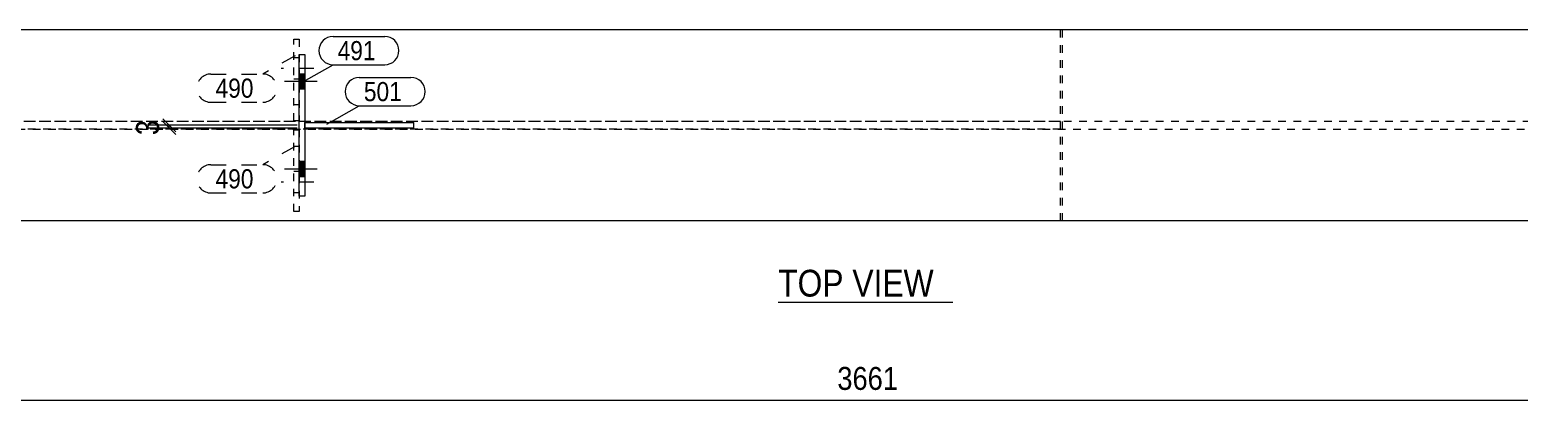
# Model space of a CAD drawing. Header units: millimetres. Extents: x 2 to 825, y 1 to 579.
# Drawn here: x 199.7 to 394.5, y 399.7 to 448.2 of the extents above; entities that cross this region are included whole.
import ezdxf

# ---------------------------------------------------------------- set-up
doc = ezdxf.new("R2010")
doc.units = ezdxf.units.MM
for name, pattern in [('XKITLINE00', [0]), ('XKITLINE01', [4, 1, -1, 1, -1]), ('XKITLINE02', [4, 2, -2])]:
    doc.linetypes.add(name, pattern=pattern)
for name, color, linetype, lineweight in [('Bolt', 3, 'Continuous', 0), ('Dimensions', 7, 'Continuous', 0), ('OtherObjectType', 7, 'Continuous', 0), ('Part', 2, 'Continuous', 0), ('PartMark', 7, 'Continuous', 0)]:
    doc.layers.add(name, color=color, linetype=linetype, lineweight=lineweight)
doc.styles.add('ARIAL', font='ARIAL.TTF')

# ---------------------------------------------------------------- blocks, each defined once
blk = doc.blocks.new('*A27')
at = {"layer": 'Bolt', "color": 3, "linetype": 'XKITLINE02', "lineweight": 0}
for p, q in [((234.95, 444.5), (234.24, 444.5)), ((236.88, 443.1), (232.6, 443.1)), ((234.95, 441.69), (234.24, 441.69))]:
    blk.add_line(p, q, dxfattribs=at)
blk = doc.blocks.new('*A28')
at = {"layer": 'Bolt'}
for points in [[(234.95, 442.38), (235.67, 442.38), (235.67, 440.38), (234.95, 440.38)], [(234.95, 442.38), (235.67, 442.38), (235.67, 440.38), (234.95, 440.38)], [(234.95, 430.95), (235.67, 430.95), (235.67, 428.95), (234.95, 428.95)], [(234.95, 430.95), (235.67, 430.95), (235.67, 428.95), (234.95, 428.95)]]:
    blk.add_hatch(color=3, dxfattribs=at).paths.add_polyline_path(points, flags=17)
at = {"layer": 'Bolt', "color": 3, "linetype": 'XKITLINE00', "lineweight": 0}
for p, q in [((235.67, 442.38), (234.95, 442.38)), ((235.67, 442.38), (234.95, 442.38)), ((237.32, 441.38), (233.04, 441.38)), ((237.32, 441.38), (233.04, 441.38)), ((235.67, 440.38), (234.95, 440.38)), ((235.67, 440.38), (234.95, 440.38)), ((235.67, 430.95), (234.95, 430.95)), ((235.67, 430.95), (234.95, 430.95)), ((237.32, 429.95), (233.04, 429.95)), ((237.32, 429.95), (233.04, 429.95)), ((235.67, 428.95), (234.95, 428.95)), ((235.67, 428.95), (234.95, 428.95))]:
    blk.add_line(p, q, dxfattribs=at)
blk = doc.blocks.new('*A33')
at = {"layer": 'Bolt', "color": 3, "linetype": 'XKITLINE02', "lineweight": 0}
for p, q in [((234.95, 429.64), (234.24, 429.64)), ((236.88, 428.24), (232.6, 428.24)), ((234.95, 426.84), (234.24, 426.84))]:
    blk.add_line(p, q, dxfattribs=at)
blk = doc.blocks.new('*A34')
at = {"layer": 'Part', "color": 2, "linetype": 'XKITLINE00', "lineweight": 0}
for p, q in [((569.94, 448.17), (63.39, 448.17)), ((569.94, 423.17), (63.39, 423.17))]:
    blk.add_line(p, q, dxfattribs=at)
at = {"layer": 'Part', "color": 7, "linetype": 'XKITLINE01', "lineweight": 0}
for p, q in [((569.94, 436.17), (58.13, 436.17)), ((58.13, 435.17), (569.94, 435.17))]:
    blk.add_line(p, q, dxfattribs=at)
blk = doc.blocks.new('*A38')
at = {"layer": 'Part', "color": 7, "linetype": 'XKITLINE01', "lineweight": 0}
for p, q in [((234.24, 436.24), (234.24, 446.95)), ((234.24, 446.95), (234.95, 446.95)), ((234.95, 446.95), (234.95, 436.24)), ((234.24, 438.38), (234.95, 438.38)), ((234.95, 436.24), (234.24, 436.24))]:
    blk.add_line(p, q, dxfattribs=at)
blk = doc.blocks.new('*A39')
at = {"layer": 'Part', "color": 2, "linetype": 'XKITLINE00', "lineweight": 0}
for p, q in [((235.67, 436.02), (249.95, 436.02)), ((249.95, 435.31), (235.67, 435.31)), ((249.95, 435.31), (249.95, 436.02))]:
    blk.add_line(p, q, dxfattribs=at)
at = {"layer": 'Part', "color": 7, "linetype": 'XKITLINE01', "lineweight": 0}
blk.add_line((235.67, 435.31), (235.67, 436.02), dxfattribs=at)
blk.add_line((235.67, 435.31), (235.67, 436.02), dxfattribs=at)
blk = doc.blocks.new('*A40')
at = {"layer": 'Part', "color": 2, "linetype": 'XKITLINE00', "lineweight": 0}
for p, q in [((234.95, 426.38), (234.95, 444.95)), ((234.95, 444.95), (235.67, 444.95)), ((235.67, 444.95), (235.67, 426.38)), ((235.67, 426.38), (234.95, 426.38))]:
    blk.add_line(p, q, dxfattribs=at)
blk = doc.blocks.new('*A45')
at = {"layer": 'Part', "color": 7, "linetype": 'XKITLINE01', "lineweight": 0}
for p, q in [((334.74, 448.17), (52.87, 448.17)), ((52.87, 423.17), (52.87, 448.17)), ((53.04, 436.17), (53.04, 448.17)), ((334.48, 423.17), (334.48, 448.17)), ((334.74, 423.17), (334.74, 448.17)), ((334.48, 436.17), (53.04, 436.17)), ((334.48, 435.17), (53.04, 435.17)), ((53.04, 423.17), (53.04, 435.17)), ((57.75, 436.17), (57.75, 435.17)), ((60.05, 435.17), (60.05, 436.17)), ((334.74, 423.17), (52.87, 423.17))]:
    blk.add_line(p, q, dxfattribs=at)
blk = doc.blocks.new('*A47')
at = {"layer": 'Part', "color": 7, "linetype": 'XKITLINE01', "lineweight": 0}
for p, q in [((234.24, 424.38), (234.24, 435.1)), ((234.24, 435.1), (234.95, 435.1)), ((234.95, 435.1), (234.95, 424.38)), ((234.24, 432.95), (234.95, 432.95)), ((234.95, 424.38), (234.24, 424.38))]:
    blk.add_line(p, q, dxfattribs=at)
blk = doc.blocks.new('*A74')
at = {"layer": 'Dimensions', "color": 7, "linetype": 'XKITLINE00', "lineweight": 0}
blk.add_line((48.24, 399.71), (571.28, 399.71), dxfattribs=at)
at = {"layer": 'Dimensions', "color": 3, "style": 'ARIAL', "width": 0.85}
blk.add_text('3661', height=3, dxfattribs=at).set_placement((305.31, 401.06))
blk = doc.blocks.new('*A121')
at = {"layer": 'Dimensions', "color": 7, "linetype": 'XKITLINE00', "lineweight": 0}
for p, q in [((217.12, 436.52), (218.82, 434.82)), ((234.67, 435.67), (215.12, 435.67)), ((234.67, 435.31), (215.12, 435.31)), ((217.12, 436.16), (218.82, 434.46)), ((217.97, 435.31), (217.97, 435.67))]:
    blk.add_line(p, q, dxfattribs=at)
at = {"layer": 'Dimensions', "color": 3}
for p in [(217.97, 435.67), (217.97, 435.31)]:
    blk.add_point(p, dxfattribs=at)
at = {"layer": 'Dimensions', "color": 3, "style": 'ARIAL', "width": 0.85}
blk.add_text('3', height=3, rotation=90.0002, dxfattribs=at).set_placement((216.62, 434.38))
blk = doc.blocks.new('*A124')
at = {"layer": 'PartMark', "color": 7, "linetype": 'XKITLINE02', "lineweight": 0}
for p, q in [((234.42, 432.91), (230.18, 430.52)), ((223.42, 430.52), (230.18, 430.52)), ((223.42, 426.82), (230.18, 426.82))]:
    blk.add_line(p, q, dxfattribs=at)
for centre, start, end in [((223.42, 428.67), 90, 270), ((230.18, 428.67), 270, 90)]:
    blk.add_arc(centre, 1.85, start, end, dxfattribs=at)
at = {"layer": 'PartMark', "color": 3, "style": 'ARIAL', "width": 0.85}
blk.add_text('490', height=2.5, dxfattribs=at).set_placement((224.02, 427.42))
blk = doc.blocks.new('*A131')
at = {"layer": 'PartMark', "color": 7, "linetype": 'XKITLINE00', "lineweight": 0}
for p, q in [((239.38, 447.29), (246.14, 447.29)), ((235.14, 441.2), (239.38, 443.59)), ((239.38, 443.59), (246.14, 443.59))]:
    blk.add_line(p, q, dxfattribs=at)
for centre, start, end in [((239.38, 445.44), 90, 270), ((246.14, 445.44), 270, 90)]:
    blk.add_arc(centre, 1.85, start, end, dxfattribs=at)
at = {"layer": 'PartMark', "color": 3, "style": 'ARIAL', "width": 0.85}
blk.add_text('491', height=2.5, dxfattribs=at).set_placement((239.98, 444.19))
blk = doc.blocks.new('*A132')
at = {"layer": 'PartMark', "color": 7, "linetype": 'XKITLINE00', "lineweight": 0}
for p, q in [((242.81, 441.93), (249.57, 441.93)), ((238.57, 435.84), (242.81, 438.23)), ((242.81, 438.23), (249.57, 438.23))]:
    blk.add_line(p, q, dxfattribs=at)
for centre, start, end in [((242.81, 440.08), 90, 270), ((249.57, 440.08), 270, 90)]:
    blk.add_arc(centre, 1.85, start, end, dxfattribs=at)
at = {"layer": 'PartMark', "color": 3, "style": 'ARIAL', "width": 0.85}
blk.add_text('501', height=2.5, dxfattribs=at).set_placement((243.41, 438.83))
blk = doc.blocks.new('*A133')
at = {"layer": 'PartMark', "color": 7, "linetype": 'XKITLINE02', "lineweight": 0}
for p, q in [((234.42, 444.77), (230.18, 442.38)), ((223.42, 442.38), (230.18, 442.38)), ((223.42, 438.68), (230.18, 438.68))]:
    blk.add_line(p, q, dxfattribs=at)
for centre, start, end in [((223.42, 440.53), 90, 270), ((230.18, 440.53), 270, 90)]:
    blk.add_arc(centre, 1.85, start, end, dxfattribs=at)
at = {"layer": 'PartMark', "color": 3, "style": 'ARIAL', "width": 0.85}
blk.add_text('490', height=2.5, dxfattribs=at).set_placement((224.02, 439.28))
blk = doc.blocks.new('*A137')
at = {"layer": 'OtherObjectType', "color": 7, "linetype": 'XKITLINE00', "lineweight": 0}
blk.add_line((297.58, 412.52), (320.4, 412.52), dxfattribs=at)
at = {"layer": 'OtherObjectType', "color": 7, "style": 'ARIAL', "width": 0.85}
blk.add_text('TOP VIEW', height=3.5, dxfattribs=at).set_placement((297.58, 413.27))

msp = doc.modelspace()

# ---------------------------------------------------------------- block references
at = {"lineweight": 0}
for name in ['*A45', '*A38', '*A131', '*A133', '*A27', '*A40', '*A28', '*A132', '*A121', '*A47', '*A39', '*A124', '*A33', '*A137', '*A74']:
    msp.add_blockref(name, (0, 0), dxfattribs=at)
at = {"layer": 'Part', "lineweight": 0}
msp.add_blockref('*A34', (0, 0), dxfattribs=at)

doc.saveas('drawing.dxf')
